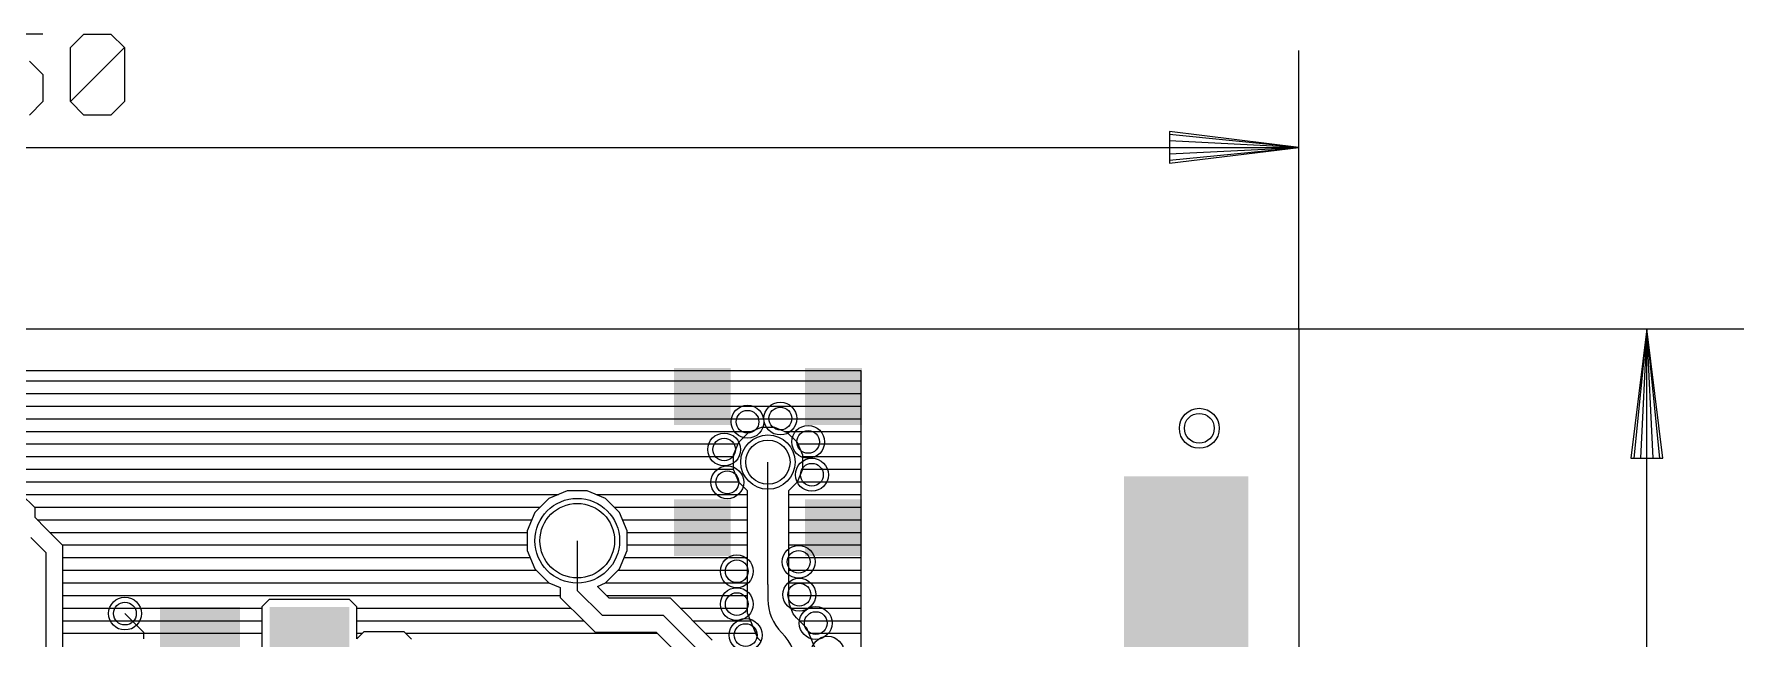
# Model space of a CAD drawing. Extents: x -8.5 to 50.5, y -15.2 to 20.7.
# Drawn here: x 16.08 to 50.46, y 8.53 to 20.69 of the extents above; entities that cross this region are included whole.
import ezdxf

# ---------------------------------------------------------------- set-up
doc = ezdxf.new("R2010")
doc.units = 0
for name, color, linetype in [('1', 22, 'CONTINUOUS'), ('18', 82, 'CONTINUOUS'), ('20', 7, 'CONTINUOUS'), ('29', 253, 'CONTINUOUS')]:
    doc.layers.add(name, color=color, linetype=linetype)

# ---------------------------------------------------------------- blocks, each defined once
blk = doc.blocks.new('PIE')
blk.add_circle((0, 0), 0.5)
blk = doc.blocks.new('RECT')
blk.add_solid([(-0.5, -0.5), (0.5, -0.5), (-0.5, 0.5), (0.5, 0.5)])
blk = doc.blocks.new('ROUNDV')
blk.add_circle((0, 0), 0.5)

msp = doc.modelspace()

# ---------------------------------------------------------------- linework, layer by layer
at = {"layer": '1'}
for p, q in [((-3.7908, 13.9238), (32.7073, 13.9238)), ((32.7073, 13.9238), (32.7073, -4.0036)), ((-3.4907, 13.716), (32.7073, 13.716)), ((10.0572, 13.462), (32.7073, 13.462)), ((10.144, 13.208), (32.7073, 13.208)), ((10.144, 12.954), (32.7073, 12.954)), ((30.6968, 12.78), (30.4398, 12.6736)), ((30.9748, 12.78), (30.6968, 12.78)), ((31.2318, 12.6736), (30.9748, 12.78)), ((10.0252, 12.446), (30.2304, 12.446)), ((10.144, 12.7), (30.5036, 12.7)), ((30.2432, 12.477), (30.1368, 12.22)), ((30.4398, 12.6736), (30.2432, 12.477)), ((31.168, 12.7), (32.7073, 12.7)), ((31.4284, 12.477), (31.2318, 12.6736)), ((31.5348, 12.22), (31.4284, 12.477)), ((31.4412, 12.446), (32.7073, 12.446)), ((14.8832, 12.192), (30.1368, 12.192)), ((30.1368, 12.22), (30.1368, 11.942)), ((30.8358, 9.616), (30.8358, 12.081)), ((31.5348, 11.942), (31.5348, 12.22)), ((31.5348, 12.192), (32.7073, 12.192)), ((15.1209, 11.938), (30.1384, 11.938)), ((30.1368, 11.942), (30.2432, 11.685)), ((31.4284, 11.685), (31.5348, 11.942)), ((31.5332, 11.938), (32.7073, 11.938)), ((15.3749, 11.684), (30.2443, 11.684)), ((16.0946, 11.1619), (15.8119, 11.4446)), ((15.8265, 11.43), (26.6216, 11.43)), ((26.4313, 11.3511), (26.1488, 11.0687)), ((26.8003, 11.504), (26.4313, 11.3511)), ((27.1997, 11.504), (26.8003, 11.504)), ((27.5687, 11.3511), (27.1997, 11.504)), ((27.3784, 11.43), (30.4154, 11.43)), ((27.8511, 11.0687), (27.5687, 11.3511)), ((30.2432, 11.685), (30.4154, 11.5128)), ((30.4154, 11.5128), (30.4154, 9.7901)), ((31.2562, 11.5128), (31.4284, 11.685)), ((31.2562, 9.7901), (31.2562, 11.5128)), ((31.2562, 11.43), (32.7073, 11.43)), ((31.4273, 11.684), (32.7073, 11.684)), ((16.0805, 11.176), (26.2561, 11.176)), ((16.0946, 10.9643), (16.0946, 11.1619)), ((26.1488, 11.0687), (25.996, 10.6997)), ((27.7439, 11.176), (30.4154, 11.176)), ((28.004, 10.6997), (27.8511, 11.0687)), ((31.2562, 11.176), (32.7073, 11.176)), ((16.154, 10.9049), (16.0946, 10.9643)), ((16.1369, 10.922), (26.0881, 10.922)), ((16.254, 10.8049), (16.154, 10.9049)), ((16.354, 10.7049), (16.254, 10.8049)), ((16.454, 10.6049), (16.354, 10.7049)), ((16.3909, 10.668), (25.996, 10.668)), ((25.996, 10.6997), (25.996, 10.3003)), ((27.9119, 10.922), (30.4154, 10.922)), ((28.004, 10.3003), (28.004, 10.6997)), ((28.004, 10.668), (30.4154, 10.668)), ((31.2562, 10.922), (32.7073, 10.922)), ((31.2562, 10.668), (32.7073, 10.668)), ((16.012, 10.562), (16.112, 10.462)), ((16.112, 10.462), (16.212, 10.362)), ((16.212, 10.362), (16.312, 10.262)), ((16.6549, 10.404), (16.454, 10.6049)), ((16.6449, 10.414), (25.996, 10.414)), ((16.6549, 7.404), (16.6549, 10.404)), ((27, 10.5), (27, 9.5)), ((28.004, 10.414), (30.4154, 10.414)), ((31.2562, 10.414), (32.7073, 10.414)), ((16.312, 10.262), (16.312, 7.262)), ((16.6549, 10.16), (26.0541, 10.16)), ((25.996, 10.3003), (26.1488, 9.9313)), ((27.8511, 9.9313), (28.004, 10.3003)), ((27.9459, 10.16), (30.4154, 10.16)), ((31.2562, 10.16), (32.7073, 10.16)), ((16.6549, 9.906), (26.1741, 9.906)), ((16.6549, 9.652), (26.4281, 9.652)), ((26.1488, 9.9313), (26.4313, 9.6489)), ((26.4313, 9.6489), (26.6571, 9.5553)), ((27.4042, 9.5807), (27.5687, 9.6489)), ((27.5687, 9.6489), (27.8511, 9.9313)), ((27.5719, 9.652), (30.4154, 9.652)), ((27.8259, 9.906), (30.4154, 9.906)), ((30.4154, 9.7901), (30.4154, 9.1423)), ((31.2562, 9.906), (32.7073, 9.906)), ((31.2562, 9.3164), (31.2562, 9.7901)), ((31.2562, 9.7901), (31.2562, 9.7901)), ((31.2562, 9.652), (32.7073, 9.652)), ((16.6549, 9.398), (26.6571, 9.398)), ((20.8068, 9.316), (20.658, 9.1672)), ((22.4172, 9.316), (20.8068, 9.316)), ((22.566, 9.1672), (22.4172, 9.316)), ((26.6571, 9.5553), (26.6571, 9.358)), ((26.6571, 9.358), (27.1571, 8.858)), ((27, 9.5), (27.5, 9)), ((27.642, 9.3429), (27.4042, 9.5807)), ((27.5869, 9.398), (30.4154, 9.398)), ((28.873, 9.3429), (27.642, 9.3429)), ((29.7163, 8.4996), (28.873, 9.3429)), ((30.8358, 9.616), (30.8358, 9.3164)), ((31.2562, 9.398), (32.7073, 9.398)), ((31.2661, 9.2151), (31.2562, 9.3164)), ((16.6549, 9.144), (20.658, 9.144)), ((18.284, 8.652), (17.903, 9.033)), ((20.658, 9.1672), (20.658, 7.7568)), ((22.566, 8.5252), (22.566, 9.1672)), ((22.566, 9.144), (26.8711, 9.144)), ((27.5, 9), (28.731, 9)), ((28.731, 9), (29.714, 8.017)), ((29.0719, 9.144), (30.4154, 9.144)), ((30.4154, 9.1423), (30.4154, 9.1423)), ((30.4154, 9.1423), (30.4154, 9.0459)), ((30.4154, 9.0459), (30.6225, 8.546)), ((31.3437, 9.0279), (31.2661, 9.2151)), ((31.2956, 9.144), (32.7073, 9.144)), ((31.4082, 8.9492), (31.3437, 9.0279)), ((31.4438, 8.9136), (31.4082, 8.9492)), ((31.4082, 8.9492), (31.4082, 8.9492)), ((16.6549, 8.89), (20.658, 8.89)), ((16.6549, 8.636), (20.658, 8.636)), ((18.284, 8.525), (18.284, 8.652)), ((22.566, 8.89), (27.1251, 8.89)), ((22.7068, 8.666), (22.566, 8.5252)), ((22.566, 8.636), (22.6768, 8.636)), ((23.5172, 8.666), (22.7068, 8.666)), ((23.666, 8.5172), (23.5172, 8.666)), ((23.5472, 8.636), (28.6101, 8.636)), ((27.1571, 8.858), (27.358, 8.6571)), ((27.358, 8.6571), (28.589, 8.6571)), ((28.589, 8.6571), (29.2314, 8.0147)), ((29.3259, 8.89), (30.48, 8.89)), ((29.5799, 8.636), (30.5852, 8.636)), ((31.5314, 8.8261), (31.4438, 8.9136)), ((31.4675, 8.89), (32.7073, 8.89)), ((31.6147, 8.7428), (31.5314, 8.8261)), ((31.8381, 8.2033), (31.6147, 8.7428)), ((31.6147, 8.7428), (31.6147, 8.7428)), ((31.6589, 8.636), (32.7073, 8.636)), ((30.6225, 8.546), (30.6225, 8.546)), ((30.6225, 8.546), (30.6906, 8.4779))]:
    msp.add_line(p, q, dxfattribs=at)
for centre, radius, start, end in [((31.7754, 9.3164), 0.9396, 180, 225), ((30.3704, 7.9114), 1.0474, 0, 45)]:
    msp.add_arc(centre, radius, start, end, dxfattribs=at)
at = {"layer": '20'}
for p, q in [((16.2536, 20.6927), (15.169, 20.6927)), ((16.8061, 20.4215), (17.0773, 20.6927)), ((17.0773, 20.6927), (17.6196, 20.6927)), ((17.6196, 20.6927), (17.8908, 20.4215)), ((16.8061, 19.3369), (16.8061, 20.4215)), ((16.8061, 19.3369), (17.8908, 20.4215)), ((17.8908, 20.4215), (17.8908, 19.3369)), ((41.512, 14.762), (41.512, 20.365)), ((15.9825, 20.1504), (16.2536, 19.8792)), ((16.2536, 19.8792), (16.2536, 19.3369)), ((16.2536, 19.3369), (15.9825, 19.0657)), ((17.0773, 19.0657), (16.8061, 19.3369)), ((17.8908, 19.3369), (17.6196, 19.0657)), ((17.6196, 19.0657), (17.0773, 19.0657)), ((41.512, 18.415), (38.912, 18.7342)), ((38.912, 18.7342), (38.912, 18.0958)), ((41.512, 18.415), (38.912, 18.675)), ((-8.488, 18.415), (41.512, 18.415)), ((41.512, 18.415), (38.912, 18.545)), ((38.912, 18.0958), (41.512, 18.415)), ((38.912, 18.285), (41.512, 18.415)), ((38.912, 18.155), (41.512, 18.415)), ((-8.488, 14.762), (41.512, 14.762)), ((-8.488, 14.762), (50.464, 14.762)), ((41.512, 14.762), (41.512, -15.238)), ((48.514, 14.762), (48.1948, 12.162)), ((48.514, 14.762), (48.254, 12.162)), ((48.514, 14.762), (48.384, 12.162)), ((48.514, -15.238), (48.514, 14.762)), ((48.8332, 12.162), (48.514, 14.762)), ((48.644, 12.162), (48.514, 14.762)), ((48.774, 12.162), (48.514, 14.762)), ((48.1948, 12.162), (48.8332, 12.162))]:
    msp.add_line(p, q, dxfattribs=at)
msp.add_circle((39.512, 12.762), 0.3, dxfattribs=at)
at = {"layer": '29'}
msp.add_circle((39.512, 12.762), 0.4016, dxfattribs=at)

# ---------------------------------------------------------------- block references
at = {"layer": '1'}
for name, p, xscale, yscale in [('RECT', (29.5158, 13.401), 0.94, 0.94), ('RECT', (32.1558, 13.401), 0.94, 0.94), ('PIE', (30.8358, 12.081), 0.89, 0.89), ('RECT', (39.248, -0.1054), 2.4994, 23.7998), ('PIE', (27, 10.5), 1.5, 1.5), ('RECT', (29.5158, 10.761), 0.94, 0.94), ('RECT', (32.1558, 10.761), 0.94, 0.94), ('RECT', (19.412, 8.462), 1.4, 1.2), ('RECT', (21.612, 8.462), 1.4, 1.2)]:
    msp.add_blockref(name, p, dxfattribs=dict(at, xscale=xscale, yscale=yscale))
at = {"layer": '18', "xscale": 0.4572, "yscale": 0.4572}
for p in [(30.4252, 12.8938), (31.0856, 12.9573), (29.9553, 12.335), (31.6444, 12.4874), (31.7206, 11.827), (30.0188, 11.6746), (30.2093, 9.8839), (31.4539, 10.0744), (31.4666, 9.414), (30.2093, 9.2235), (17.903, 9.033), (31.7968, 8.8425), (30.3871, 8.6012)]:
    msp.add_blockref('ROUNDV', p, dxfattribs=at)
at = {"layer": '29'}
for name, p, xscale, yscale in [('RECT', (29.5158, 13.401), 1.1432, 1.1432), ('RECT', (32.1558, 13.401), 1.1432, 1.1432), ('ROUNDV', (30.4252, 12.8938), 0.6604, 0.6604), ('ROUNDV', (31.0856, 12.9573), 0.6604, 0.6604), ('ROUNDV', (31.6444, 12.4874), 0.6604, 0.6604), ('ROUNDV', (29.9553, 12.335), 0.6604, 0.6604), ('PIE', (30.8358, 12.081), 1.0932, 1.0932), ('ROUNDV', (31.7206, 11.827), 0.6604, 0.6604), ('ROUNDV', (30.0188, 11.6746), 0.6604, 0.6604), ('PIE', (27, 10.5), 1.7032, 1.7032), ('RECT', (29.5158, 10.761), 1.1432, 1.1432), ('RECT', (32.1558, 10.761), 1.1432, 1.1432), ('ROUNDV', (31.4539, 10.0744), 0.6604, 0.6604), ('ROUNDV', (30.2093, 9.8839), 0.6604, 0.6604), ('ROUNDV', (31.4666, 9.414), 0.6604, 0.6604), ('ROUNDV', (17.903, 9.033), 0.6604, 0.6604), ('ROUNDV', (30.2093, 9.2235), 0.6604, 0.6604), ('RECT', (19.412, 8.462), 1.6032, 1.4032), ('RECT', (21.612, 8.462), 1.6032, 1.4032), ('ROUNDV', (31.7968, 8.8425), 0.6604, 0.6604), ('ROUNDV', (30.3871, 8.6012), 0.6604, 0.6604), ('ROUNDV', (32.0381, 8.2456), 0.6604, 0.6604)]:
    msp.add_blockref(name, p, dxfattribs=dict(at, xscale=xscale, yscale=yscale))

doc.saveas('drawing.dxf')
